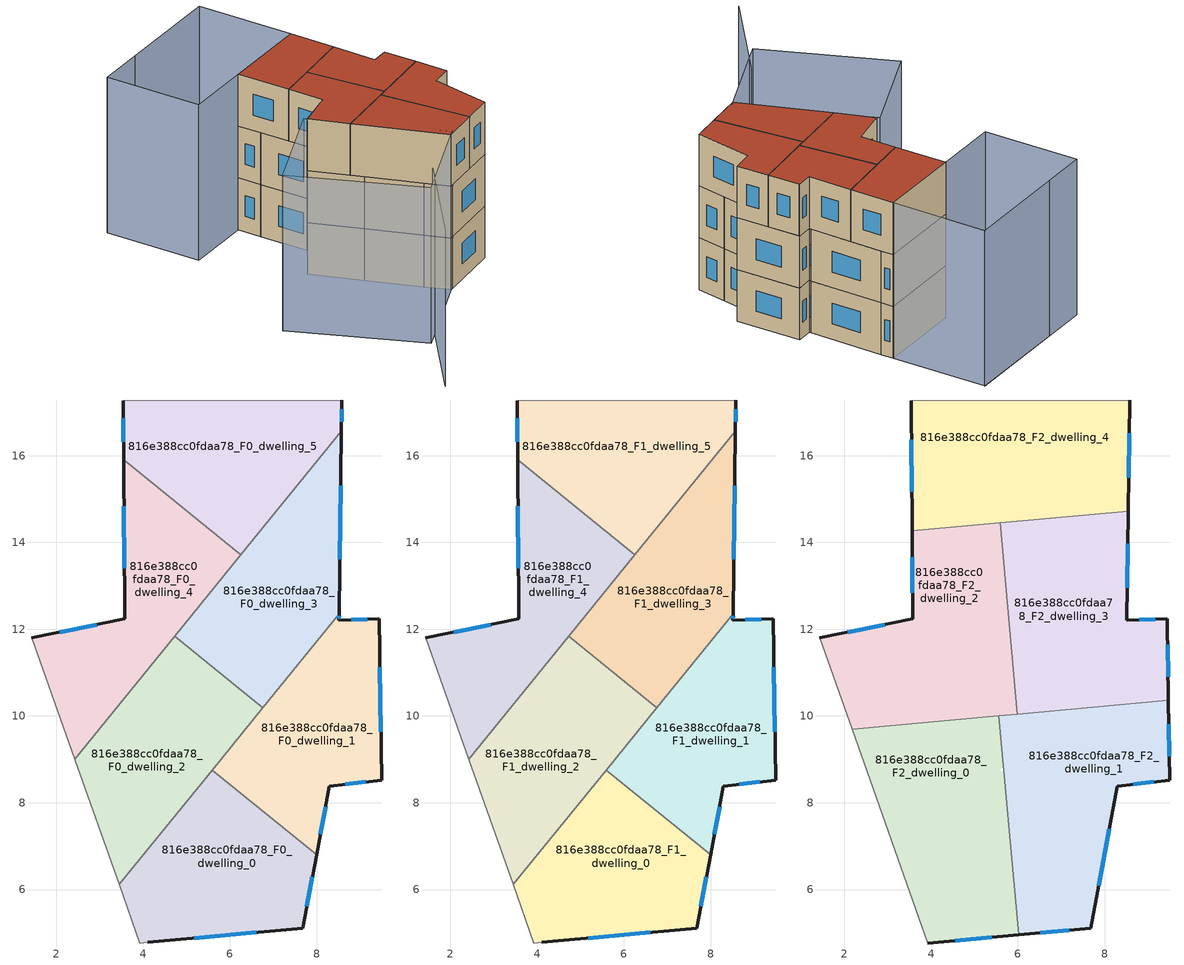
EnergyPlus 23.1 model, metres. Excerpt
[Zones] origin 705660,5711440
816e388cc0fdaa78_F0_dwelling_0
 floor ground (EU_floor_Construction): 8,6.8 7.68,5.11 4.1,4.78 3.92,4.77 3.45,6.12 5.59,8.75 z0
 wall outside (EU_wall_Construction): 4.1,4.78 7.68,5.11 8,6.8 z0:3
 wall adiabatic (EU_wall_Construction): 3.45,6.12 3.92,4.77 4.1,4.78 z0:3
 wall to 816e388cc0fdaa78_F0_dwelling_1 (EU_wall_Construction): 8,6.8 5.59,8.75 z0:3
 wall to 816e388cc0fdaa78_F0_dwelling_2 (EU_wall_Construction): 5.59,8.75 3.45,6.12 z0:3
 window (EU_Window_Construction): 7.78,5.61 7.9,6.29 / 5.18,4.88 6.61,5.01 z0.9:2.1
816e388cc0fdaa78_F0_dwelling_1
 floor ground (EU_floor_Construction): 9.44,12.24 9.5,8.52 8.29,8.38 8,6.8 5.59,8.75 8.52,12.35 8.51,12.2 z0
 wall outside (EU_wall_Construction): 8,6.8 8.29,8.38 9.5,8.52 9.44,12.24 8.51,12.2 8.52,12.35 z0:3
 wall to 816e388cc0fdaa78_F0_dwelling_3 (EU_wall_Construction): 8.52,12.35 6.75,10.18 z0:3
 wall to 816e388cc0fdaa78_F0_dwelling_2 (EU_wall_Construction): 6.75,10.18 5.59,8.75 z0:3
 window (EU_Window_Construction): 8.65,8.43 9.14,8.48 / 8.08,7.27 8.2,7.91 / 8.51,12.25 8.51,12.31 / 9.16,12.23 8.79,12.21 / 9.48,9.64 9.46,11.13 z0.9:2.1
816e388cc0fdaa78_F0_dwelling_2
 floor ground (EU_floor_Construction): 6.75,10.18 3.45,6.12 2.42,9.01 4.72,11.83 z0
 wall adiabatic (EU_wall_Construction): 2.42,9.01 3.45,6.12 z0:3
 wall to 816e388cc0fdaa78_F0_dwelling_3 (EU_wall_Construction): 6.75,10.18 4.72,11.83 z0:3
 wall to 816e388cc0fdaa78_F0_dwelling_4 (EU_wall_Construction): 4.72,11.83 2.42,9.01 z0:3
816e388cc0fdaa78_F0_dwelling_3
 floor ground (EU_floor_Construction): 8.57,16.56 8.52,12.35 6.75,10.18 4.72,11.83 z0
 wall outside (EU_wall_Construction): 8.52,12.35 8.57,16.56 z0:3
 wall to 816e388cc0fdaa78_F0_dwelling_5 (EU_wall_Construction): 8.57,16.56 6.25,13.71 z0:3
 wall to 816e388cc0fdaa78_F0_dwelling_4 (EU_wall_Construction): 6.25,13.71 4.72,11.83 z0:3
 window (EU_Window_Construction): 8.53,13.61 8.55,15.3 z0.9:2.1
816e388cc0fdaa78_F0_dwelling_4
 floor ground (EU_floor_Construction): 6.25,13.71 2.42,9.01 1.44,11.8 3.57,12.24 3.57,12.33 3.55,15.91 z0
 wall outside (EU_wall_Construction): 3.55,15.91 3.57,12.33 3.57,12.24 1.44,11.8 z0:3
 wall to 816e388cc0fdaa78_F0_dwelling_5 (EU_wall_Construction): 6.25,13.71 3.55,15.91 z0:3
 wall adiabatic (EU_wall_Construction): 1.44,11.8 2.42,9.01 z0:3
 window (EU_Window_Construction): 2.93,12.11 2.07,11.93 / 3.56,14.84 3.56,13.4 z0.9:2.1
816e388cc0fdaa78_F0_dwelling_5
 floor ground (EU_floor_Construction): 8.58,17.28 8.57,16.56 6.25,13.71 3.55,15.91 3.54,17.27 z0
 wall outside (EU_wall_Construction): 3.54,17.27 3.55,15.91 / 8.57,16.56 8.58,17.28 z0:3
 wall adiabatic (EU_wall_Construction): 8.58,17.28 3.54,17.27 z0:3
 window (EU_Window_Construction): 3.54,16.86 3.55,16.32 / 8.57,16.78 8.58,17.07 z0.9:2.1
816e388cc0fdaa78_F1_dwelling_0
 floor to 816e388cc0fdaa78_F0_dwelling_0 (EU_floor_Construction): 8,6.8 7.68,5.11 4.1,4.78 3.92,4.77 3.45,6.12 5.59,8.75 z3
 wall outside (EU_wall_Construction): 4.1,4.78 7.68,5.11 8,6.8 z3:6
 wall adiabatic (EU_wall_Construction): 3.45,6.12 3.92,4.77 4.1,4.78 z3:6
 wall to 816e388cc0fdaa78_F1_dwelling_1 (EU_wall_Construction): 8,6.8 5.59,8.75 z3:6
 wall to 816e388cc0fdaa78_F1_dwelling_2 (EU_wall_Construction): 5.59,8.75 3.45,6.12 z3:6
 window (EU_Window_Construction): 7.78,5.61 7.9,6.29 / 5.18,4.88 6.61,5.01 z3.9:5.1
816e388cc0fdaa78_F1_dwelling_1
 floor to 816e388cc0fdaa78_F0_dwelling_1 (EU_floor_Construction): 9.44,12.24 9.5,8.52 8.29,8.38 8,6.8 5.59,8.75 8.52,12.35 8.51,12.2 z3
 wall outside (EU_wall_Construction): 8,6.8 8.29,8.38 9.5,8.52 9.44,12.24 8.51,12.2 8.52,12.35 z3:6
 wall to 816e388cc0fdaa78_F1_dwelling_3 (EU_wall_Construction): 8.52,12.35 6.75,10.18 z3:6
 wall to 816e388cc0fdaa78_F1_dwelling_2 (EU_wall_Construction): 6.75,10.18 5.59,8.75 z3:6
 window (EU_Window_Construction): 8.65,8.43 9.14,8.48 / 8.08,7.27 8.2,7.91 / 8.51,12.25 8.51,12.31 / 9.16,12.23 8.79,12.21 / 9.48,9.64 9.46,11.13 z3.9:5.1
816e388cc0fdaa78_F1_dwelling_2
 floor to 816e388cc0fdaa78_F0_dwelling_2 (EU_floor_Construction): 6.75,10.18 3.45,6.12 2.42,9.01 4.72,11.83 z3
 wall adiabatic (EU_wall_Construction): 2.42,9.01 3.45,6.12 z3:6
 wall to 816e388cc0fdaa78_F1_dwelling_3 (EU_wall_Construction): 6.75,10.18 4.72,11.83 z3:6
 wall to 816e388cc0fdaa78_F1_dwelling_4 (EU_wall_Construction): 4.72,11.83 2.42,9.01 z3:6
816e388cc0fdaa78_F1_dwelling_3
 floor to 816e388cc0fdaa78_F0_dwelling_3 (EU_floor_Construction): 8.57,16.56 8.52,12.35 6.75,10.18 4.72,11.83 z3
 wall outside (EU_wall_Construction): 8.52,12.35 8.57,16.56 z3:6
 wall to 816e388cc0fdaa78_F1_dwelling_5 (EU_wall_Construction): 8.57,16.56 6.25,13.71 z3:6
 wall to 816e388cc0fdaa78_F1_dwelling_4 (EU_wall_Construction): 6.25,13.71 4.72,11.83 z3:6
 window (EU_Window_Construction): 8.53,13.61 8.55,15.3 z3.9:5.1
816e388cc0fdaa78_F1_dwelling_4
 floor to 816e388cc0fdaa78_F0_dwelling_4 (EU_floor_Construction): 6.25,13.71 2.42,9.01 1.44,11.8 3.57,12.24 3.57,12.33 3.55,15.91 z3
 wall outside (EU_wall_Construction): 3.55,15.91 3.57,12.33 3.57,12.24 1.44,11.8 z3:6
 wall to 816e388cc0fdaa78_F1_dwelling_5 (EU_wall_Construction): 6.25,13.71 3.55,15.91 z3:6
 wall adiabatic (EU_wall_Construction): 1.44,11.8 2.42,9.01 z3:6
 window (EU_Window_Construction): 2.93,12.11 2.07,11.93 / 3.56,14.84 3.56,13.4 z3.9:5.1
816e388cc0fdaa78_F1_dwelling_5
 floor to 816e388cc0fdaa78_F0_dwelling_5 (EU_floor_Construction): 8.58,17.28 8.57,16.56 6.25,13.71 3.55,15.91 3.54,17.27 z3
 wall outside (EU_wall_Construction): 3.54,17.27 3.55,15.91 / 8.57,16.56 8.58,17.28 z3:6
 wall adiabatic (EU_wall_Construction): 8.58,17.28 3.54,17.27 z3:6
 window (EU_Window_Construction): 3.54,16.86 3.55,16.32 / 8.57,16.78 8.58,17.07 z3.9:5.1
816e388cc0fdaa78_F2_dwelling_0
 floor to 816e388cc0fdaa78_F1_dwelling_0 (EU_floor_Construction): 5.68,8.68 6.02,4.96 3.92,4.77 3.45,6.12 5.59,8.75 z6
 floor to 816e388cc0fdaa78_F1_dwelling_2 (EU_floor_Construction): 5.56,10 5.67,8.85 3.45,6.12 2.42,9.01 3.05,9.78 z6
 floor to 816e388cc0fdaa78_F1_dwelling_4 (EU_floor_Construction): 3.05,9.78 2.42,9.01 2.18,9.7 z6
 wall outside (EU_wall_Construction): 3.92,4.77 6.02,4.96 z6:9
 wall to 816e388cc0fdaa78_F2_dwelling_1 (EU_wall_Construction): 6.02,4.96 5.56,10 z6:9
 wall adiabatic (EU_wall_Construction): 2.18,9.7 3.92,4.77 z6:9
 wall to 816e388cc0fdaa78_F2_dwelling_2 (EU_wall_Construction): 5.56,10 2.18,9.7 z6:9
 window (EU_Window_Construction): 4.55,4.82 5.39,4.9 z6.9:8.1
 roof outside (EU_roof_Construction): 6.02,4.96 5.56,10 2.18,9.7 3.92,4.77 z9
816e388cc0fdaa78_F2_dwelling_1
 floor to 816e388cc0fdaa78_F1_dwelling_1 (EU_floor_Construction): 9.47,10.36 9.5,8.52 8.29,8.38 8,6.8 5.68,8.68 5.67,8.85 6.69,10.11 z6
 floor to 816e388cc0fdaa78_F1_dwelling_0 (EU_floor_Construction): 8,6.8 7.68,5.11 6.02,4.96 5.68,8.68 z6
 floor to 816e388cc0fdaa78_F1_dwelling_2 (EU_floor_Construction): 6.69,10.11 5.67,8.85 5.56,10 z6
 wall outside (EU_wall_Construction): 6.02,4.96 7.68,5.11 8.29,8.38 9.5,8.52 9.47,10.36 z6:9
 wall to 816e388cc0fdaa78_F2_dwelling_3 (EU_wall_Construction): 9.47,10.36 5.99,10.04 z6:9
 wall to 816e388cc0fdaa78_F2_dwelling_2 (EU_wall_Construction): 5.99,10.04 5.56,10 z6:9
 window (EU_Window_Construction): 6.52,5 7.18,5.06 / 9.49,9.07 9.48,9.81 / 8.65,8.43 9.14,8.48 / 7.86,6.09 8.11,7.4 z6.9:8.1
 roof outside (EU_roof_Construction): 7.68,5.11 8.29,8.38 9.5,8.52 9.47,10.36 5.56,10 6.02,4.96 z9
816e388cc0fdaa78_F2_dwelling_2
 floor to 816e388cc0fdaa78_F1_dwelling_2 (EU_floor_Construction): 5.91,10.87 5.99,10.04 3.05,9.78 4.72,11.83 z6
 floor to 816e388cc0fdaa78_F1_dwelling_4 (EU_floor_Construction): 5.61,14.24 5.71,13.05 3.05,9.78 2.18,9.7 1.44,11.8 3.57,12.24 3.56,14.27 5.37,14.43 z6
 floor to 816e388cc0fdaa78_F1_dwelling_3 (EU_floor_Construction): 5.71,13.05 5.91,10.87 4.72,11.83 z6
 floor to 816e388cc0fdaa78_F1_dwelling_5 (EU_floor_Construction): 5.59,14.45 5.61,14.24 5.37,14.43 z6
 wall outside (EU_wall_Construction): 3.56,14.27 3.57,12.24 1.44,11.8 z6:9
 wall to 816e388cc0fdaa78_F2_dwelling_3 (EU_wall_Construction): 5.99,10.04 5.59,14.45 z6:9
 wall adiabatic (EU_wall_Construction): 1.44,11.8 2.18,9.7 z6:9
 wall to 816e388cc0fdaa78_F2_dwelling_4 (EU_wall_Construction): 5.59,14.45 3.56,14.27 z6:9
 window (EU_Window_Construction): 2.93,12.11 2.07,11.93 / 3.56,13.66 3.57,12.84 z6.9:8.1
 roof outside (EU_roof_Construction): 5.99,10.04 5.59,14.45 3.56,14.27 3.57,12.24 1.44,11.8 2.18,9.7 z9
816e388cc0fdaa78_F2_dwelling_3
 floor to 816e388cc0fdaa78_F1_dwelling_3 (EU_floor_Construction): 8.55,14.72 8.51,12.35 6.75,10.18 5.91,10.87 5.71,13.05 6.95,14.57 z6
 floor to 816e388cc0fdaa78_F1_dwelling_1 (EU_floor_Construction): 9.44,12.24 9.47,10.36 6.69,10.11 6.75,10.18 8.51,12.35 8.51,12.2 z6
 floor to 816e388cc0fdaa78_F1_dwelling_5 (EU_floor_Construction): 6.95,14.57 6.25,13.71 5.61,14.24 5.59,14.45 z6
 floor to 816e388cc0fdaa78_F1_dwelling_4 (EU_floor_Construction): 6.25,13.71 5.71,13.05 5.61,14.24 z6
 floor to 816e388cc0fdaa78_F1_dwelling_2 (EU_floor_Construction): 6.75,10.18 6.69,10.11 5.99,10.04 5.91,10.87 z6
 wall outside (EU_wall_Construction): 9.47,10.36 9.44,12.19 9.44,12.24 8.51,12.2 8.55,14.72 z6:9
 wall to 816e388cc0fdaa78_F2_dwelling_4 (EU_wall_Construction): 8.55,14.72 5.59,14.45 z6:9
 window (EU_Window_Construction): 9.16,12.23 8.79,12.21 / 9.46,10.91 9.45,11.64 / 8.52,12.96 8.54,13.96 z6.9:8.1
 roof outside (EU_roof_Construction): 9.47,10.36 9.44,12.19 9.44,12.24 8.51,12.2 8.55,14.72 5.59,14.45 5.99,10.04 z9
816e388cc0fdaa78_F2_dwelling_4
 floor to 816e388cc0fdaa78_F1_dwelling_4 (EU_floor_Construction): 5.37,14.43 3.56,14.27 3.55,15.91 z6
 floor to 816e388cc0fdaa78_F1_dwelling_5 (EU_floor_Construction): 8.58,17.28 8.57,16.56 6.95,14.57 5.37,14.43 3.55,15.91 3.54,17.27 z6
 floor to 816e388cc0fdaa78_F1_dwelling_3 (EU_floor_Construction): 8.57,16.56 8.55,14.72 6.95,14.57 z6
 wall outside (EU_wall_Construction): 3.54,17.27 3.56,14.27 / 8.55,14.72 8.58,17.28 z6:9
 wall adiabatic (EU_wall_Construction): 8.58,17.28 3.54,17.27 z6:9
 window (EU_Window_Construction): 3.55,16.37 3.55,15.16 / 8.55,15.49 8.57,16.52 z6.9:8.1
 roof outside (EU_roof_Construction): 8.55,14.72 8.58,17.28 3.54,17.27 3.56,14.27 z9
shading: 0.41,3.67 -4.76,-0.34 / 8.57,22.75 -0.24,22.73 / 4.23,4.89 -1.35,2.64 / -1.35,2.64 -4.22,9.73 / -4.22,9.73 1.36,11.99 / 1.36,11.99 4.23,4.89 / -0.25,22.73 8.56,22.75 / 8.56,22.75 8.58,17.28 / 8.58,17.28 -0.24,17.26 / -0.24,17.26 -0.25,22.73 z0:9
[Building]
EU S2 Campaign: North Axis=0; Terrain=City; Solar Distribution=FullExterior
[Site:Location]
London: Latitude=51.5; Longitude=-0.5; Time Zone=0; Elevation=25
[SizingPeriod:WeatherFileDays]
AnnualSizingPeriod: Begin Month=1; Begin Day of Month=1; End Month=12; End Day of Month=31; Day of Week for Start Day=Monday; Use Weather File Daylight Saving Period=No; Use Weather File Rain and Snow Indicators=No
[MATERIAL]
EU_InternalMass_Material: Roughness=MediumRough; Thickness=0.1; Conductivity=1; Density=1800; Specific Heat=900; Thermal Absorptance=0.9; Solar Absorptance=0.7; Visible Absorptance=0.7
[MATERIAL:NOMASS] Roughness=MediumRough; Thermal Absorptance=0.9; Solar Absorptance=0.7; Visible Absorptance=0.7
Name | Thermal Resistance
EU_wall_NoMass | 1.04674
EU_roof_NoMass | 4.32442
EU_floor_NoMass | 2.04616
[WINDOWMATERIAL:SIMPLEGLAZINGSYSTEM]
EU_Window_SimpleGlazing: UFactor=4.25843; Solar Heat Gain Coefficient=0.85; Visible Transmittance=0.85
[CONSTRUCTION]
EU_wall_Construction: EU_wall_NoMass
EU_roof_Construction: EU_roof_NoMass
EU_floor_Construction: EU_floor_NoMass
EU_InternalMass_Construction: EU_InternalMass_Material
EU_Window_Construction: EU_Window_SimpleGlazing
[ZONE] Type=1; Multiplier=1; Ceiling Height=autocalculate; Floor Area=autocalculate; Part of Total Floor Area=Yes
Name | Volume
816e388cc0fdaa78_F0_dwelling_0; 816e388cc0fdaa78_F1_dwelling_0 | 34.8677
816e388cc0fdaa78_F2_dwelling_0 | 41.8425
816e388cc0fdaa78_F0_dwelling_1; 816e388cc0fdaa78_F1_dwelling_1 | 34.8787
816e388cc0fdaa78_F2_dwelling_1 | 41.8396
816e388cc0fdaa78_F0_dwelling_2; 816e388cc0fdaa78_F1_dwelling_2 | 34.864
816e388cc0fdaa78_F2_dwelling_2 | 41.8374
816e388cc0fdaa78_F0_dwelling_3; 816e388cc0fdaa78_F1_dwelling_3 | 34.8662
816e388cc0fdaa78_F2_dwelling_3 | 41.8469
816e388cc0fdaa78_F0_dwelling_4; 816e388cc0fdaa78_F1_dwelling_4 | 34.8699
816e388cc0fdaa78_F2_dwelling_4 | 41.8433
816e388cc0fdaa78_F0_dwelling_5; 816e388cc0fdaa78_F1_dwelling_5 | 34.8625
[INTERNALMASS] Construction=EU_InternalMass_Construction
Name | Zone or ZoneList | Surface Area
816e388cc0fdaa78_F0_dwelling_0_EU_InternalMass | 816e388cc0fdaa78_F0_dwelling_0 | 11.6224
816e388cc0fdaa78_F0_dwelling_1_EU_InternalMass | 816e388cc0fdaa78_F0_dwelling_1 | 11.6264
816e388cc0fdaa78_F0_dwelling_2_EU_InternalMass | 816e388cc0fdaa78_F0_dwelling_2 | 11.6214
816e388cc0fdaa78_F0_dwelling_3_EU_InternalMass | 816e388cc0fdaa78_F0_dwelling_3 | 11.6214
816e388cc0fdaa78_F0_dwelling_4_EU_InternalMass | 816e388cc0fdaa78_F0_dwelling_4 | 11.623
816e388cc0fdaa78_F0_dwelling_5_EU_InternalMass | 816e388cc0fdaa78_F0_dwelling_5 | 11.6209
816e388cc0fdaa78_F1_dwelling_0_EU_InternalMass | 816e388cc0fdaa78_F1_dwelling_0 | 11.6224
816e388cc0fdaa78_F1_dwelling_1_EU_InternalMass | 816e388cc0fdaa78_F1_dwelling_1 | 11.6264
816e388cc0fdaa78_F1_dwelling_2_EU_InternalMass | 816e388cc0fdaa78_F1_dwelling_2 | 11.6214
816e388cc0fdaa78_F1_dwelling_3_EU_InternalMass | 816e388cc0fdaa78_F1_dwelling_3 | 11.6214
816e388cc0fdaa78_F1_dwelling_4_EU_InternalMass | 816e388cc0fdaa78_F1_dwelling_4 | 11.623
816e388cc0fdaa78_F1_dwelling_5_EU_InternalMass | 816e388cc0fdaa78_F1_dwelling_5 | 11.6209
816e388cc0fdaa78_F2_dwelling_0_EU_InternalMass | 816e388cc0fdaa78_F2_dwelling_0 | 13.9466
816e388cc0fdaa78_F2_dwelling_1_EU_InternalMass | 816e388cc0fdaa78_F2_dwelling_1 | 13.9469
816e388cc0fdaa78_F2_dwelling_2_EU_InternalMass | 816e388cc0fdaa78_F2_dwelling_2 | 13.9462
816e388cc0fdaa78_F2_dwelling_3_EU_InternalMass | 816e388cc0fdaa78_F2_dwelling_3 | 13.949
816e388cc0fdaa78_F2_dwelling_4_EU_InternalMass | 816e388cc0fdaa78_F2_dwelling_4 | 13.9478
[OTHEREQUIPMENT] Fuel Type=Electricity; Design Level Calculation Method=Watts/Area; Power per Zone Floor Area=1; Fraction Latent=0; Fraction Radiant=0; Fraction Lost=0; Carbon Dioxide Generation Rate=0; EndUse Subcategory=EU_Step8_InternalGains
Name | Zone or ZoneList or Space or SpaceList | Schedule
EU_Step8_InternalGain_816e388cc0fdaa78_F0_dwelling_0_f000 | 816e388cc0fdaa78_F0_dwelling_0 | EU_Step8_GainSchedule_816e388cc0fdaa78_F0_dwelling_0_f000
EU_Step8_InternalGain_816e388cc0fdaa78_F0_dwelling_1_f000 | 816e388cc0fdaa78_F0_dwelling_1 | EU_Step8_GainSchedule_816e388cc0fdaa78_F0_dwelling_1_f000
EU_Step8_InternalGain_816e388cc0fdaa78_F0_dwelling_2_f000 | 816e388cc0fdaa78_F0_dwelling_2 | EU_Step8_GainSchedule_816e388cc0fdaa78_F0_dwelling_2_f000
EU_Step8_InternalGain_816e388cc0fdaa78_F0_dwelling_3_f000 | 816e388cc0fdaa78_F0_dwelling_3 | EU_Step8_GainSchedule_816e388cc0fdaa78_F0_dwelling_3_f000
EU_Step8_InternalGain_816e388cc0fdaa78_F0_dwelling_4_f000 | 816e388cc0fdaa78_F0_dwelling_4 | EU_Step8_GainSchedule_816e388cc0fdaa78_F0_dwelling_4_f000
EU_Step8_InternalGain_816e388cc0fdaa78_F0_dwelling_5_f000 | 816e388cc0fdaa78_F0_dwelling_5 | EU_Step8_GainSchedule_816e388cc0fdaa78_F0_dwelling_5_f000
EU_Step8_InternalGain_816e388cc0fdaa78_F1_dwelling_0_f000 | 816e388cc0fdaa78_F1_dwelling_0 | EU_Step8_GainSchedule_816e388cc0fdaa78_F1_dwelling_0_f000
EU_Step8_InternalGain_816e388cc0fdaa78_F1_dwelling_1_f000 | 816e388cc0fdaa78_F1_dwelling_1 | EU_Step8_GainSchedule_816e388cc0fdaa78_F1_dwelling_1_f000
EU_Step8_InternalGain_816e388cc0fdaa78_F1_dwelling_2_f000 | 816e388cc0fdaa78_F1_dwelling_2 | EU_Step8_GainSchedule_816e388cc0fdaa78_F1_dwelling_2_f000
EU_Step8_InternalGain_816e388cc0fdaa78_F1_dwelling_3_f000 | 816e388cc0fdaa78_F1_dwelling_3 | EU_Step8_GainSchedule_816e388cc0fdaa78_F1_dwelling_3_f000
EU_Step8_InternalGain_816e388cc0fdaa78_F1_dwelling_4_f000 | 816e388cc0fdaa78_F1_dwelling_4 | EU_Step8_GainSchedule_816e388cc0fdaa78_F1_dwelling_4_f000
EU_Step8_InternalGain_816e388cc0fdaa78_F1_dwelling_5_f000 | 816e388cc0fdaa78_F1_dwelling_5 | EU_Step8_GainSchedule_816e388cc0fdaa78_F1_dwelling_5_f000
EU_Step8_InternalGain_816e388cc0fdaa78_F2_dwelling_0_f000 | 816e388cc0fdaa78_F2_dwelling_0 | EU_Step8_GainSchedule_816e388cc0fdaa78_F2_dwelling_0_f000
EU_Step8_InternalGain_816e388cc0fdaa78_F2_dwelling_1_f000 | 816e388cc0fdaa78_F2_dwelling_1 | EU_Step8_GainSchedule_816e388cc0fdaa78_F2_dwelling_1_f000
EU_Step8_InternalGain_816e388cc0fdaa78_F2_dwelling_2_f000 | 816e388cc0fdaa78_F2_dwelling_2 | EU_Step8_GainSchedule_816e388cc0fdaa78_F2_dwelling_2_f000
EU_Step8_InternalGain_816e388cc0fdaa78_F2_dwelling_3_f000 | 816e388cc0fdaa78_F2_dwelling_3 | EU_Step8_GainSchedule_816e388cc0fdaa78_F2_dwelling_3_f000
EU_Step8_InternalGain_816e388cc0fdaa78_F2_dwelling_4_f000 | 816e388cc0fdaa78_F2_dwelling_4 | EU_Step8_GainSchedule_816e388cc0fdaa78_F2_dwelling_4_f000
[ZONEVENTILATION:DESIGNFLOWRATE] Schedule=EU_AlwaysOn; Design Flow Rate Calculation Method=AirChanges/Hour; Air Changes per Hour=0.488719; Ventilation Type=Natural; Fan Pressure Rise=0; Fan Total Efficiency=1; Constant Term Coefficient=1; Temperature Term Coefficient=0; Velocity Term Coefficient=0; Velocity Squared Term Coefficient=0; Minimum Indoor Temperature=-100; Maximum Indoor Temperature=100; Delta Temperature=-100; Minimum Outdoor Temperature=-100; Maximum Outdoor Temperature=100; Maximum Wind Speed=40
Name | Zone or ZoneList or Space or SpaceList
EU_ConstantAir_816e388cc0fdaa78_F0_dwelling_0 | 816e388cc0fdaa78_F0_dwelling_0
EU_ConstantAir_816e388cc0fdaa78_F0_dwelling_1 | 816e388cc0fdaa78_F0_dwelling_1
EU_ConstantAir_816e388cc0fdaa78_F0_dwelling_2 | 816e388cc0fdaa78_F0_dwelling_2
EU_ConstantAir_816e388cc0fdaa78_F0_dwelling_3 | 816e388cc0fdaa78_F0_dwelling_3
EU_ConstantAir_816e388cc0fdaa78_F0_dwelling_4 | 816e388cc0fdaa78_F0_dwelling_4
EU_ConstantAir_816e388cc0fdaa78_F0_dwelling_5 | 816e388cc0fdaa78_F0_dwelling_5
EU_ConstantAir_816e388cc0fdaa78_F1_dwelling_0 | 816e388cc0fdaa78_F1_dwelling_0
EU_ConstantAir_816e388cc0fdaa78_F1_dwelling_1 | 816e388cc0fdaa78_F1_dwelling_1
EU_ConstantAir_816e388cc0fdaa78_F1_dwelling_2 | 816e388cc0fdaa78_F1_dwelling_2
EU_ConstantAir_816e388cc0fdaa78_F1_dwelling_3 | 816e388cc0fdaa78_F1_dwelling_3
EU_ConstantAir_816e388cc0fdaa78_F1_dwelling_4 | 816e388cc0fdaa78_F1_dwelling_4
EU_ConstantAir_816e388cc0fdaa78_F1_dwelling_5 | 816e388cc0fdaa78_F1_dwelling_5
EU_ConstantAir_816e388cc0fdaa78_F2_dwelling_0 | 816e388cc0fdaa78_F2_dwelling_0
EU_ConstantAir_816e388cc0fdaa78_F2_dwelling_1 | 816e388cc0fdaa78_F2_dwelling_1
EU_ConstantAir_816e388cc0fdaa78_F2_dwelling_2 | 816e388cc0fdaa78_F2_dwelling_2
EU_ConstantAir_816e388cc0fdaa78_F2_dwelling_3 | 816e388cc0fdaa78_F2_dwelling_3
EU_ConstantAir_816e388cc0fdaa78_F2_dwelling_4 | 816e388cc0fdaa78_F2_dwelling_4
[HVACTEMPLATE:THERMOSTAT] Constant Heating Setpoint=20; Constant Cooling Setpoint=50
EU_HeatOnly_816e388cc0fdaa78_F0_dwelling_0; EU_HeatOnly_816e388cc0fdaa78_F0_dwelling_1; EU_HeatOnly_816e388cc0fdaa78_F0_dwelling_2; EU_HeatOnly_816e388cc0fdaa78_F0_dwelling_3; EU_HeatOnly_816e388cc0fdaa78_F0_dwelling_4; EU_HeatOnly_816e388cc0fdaa78_F0_dwelling_5; EU_HeatOnly_816e388cc0fdaa78_F1_dwelling_0; EU_HeatOnly_816e388cc0fdaa78_F1_dwelling_1; EU_HeatOnly_816e388cc0fdaa78_F1_dwelling_2; EU_HeatOnly_816e388cc0fdaa78_F1_dwelling_3; EU_HeatOnly_816e388cc0fdaa78_F1_dwelling_4; EU_HeatOnly_816e388cc0fdaa78_F1_dwelling_5; EU_HeatOnly_816e388cc0fdaa78_F2_dwelling_0; EU_HeatOnly_816e388cc0fdaa78_F2_dwelling_1; EU_HeatOnly_816e388cc0fdaa78_F2_dwelling_2; EU_HeatOnly_816e388cc0fdaa78_F2_dwelling_3; EU_HeatOnly_816e388cc0fdaa78_F2_dwelling_4
[HVACTEMPLATE:ZONE:IDEALLOADSAIRSYSTEM] System Availability Schedule=EU_AlwaysOn; Maximum Heating Supply Air Temperature=50; Minimum Cooling Supply Air Temperature=13; Maximum Heating Supply Air Humidity Ratio=0.0156; Minimum Cooling Supply Air Humidity Ratio=0.0077; Heating Limit=NoLimit; Cooling Limit=NoLimit; Heating Availability Schedule=EU_AlwaysOn; Cooling Availability Schedule=EU_CoolingOff; Dehumidification Control Type=ConstantSensibleHeatRatio; Cooling Sensible Heat Ratio=0.7; Dehumidification Setpoint=60; Humidification Control Type=None; Humidification Setpoint=30; Outdoor Air Method=None; Outdoor Air Flow Rate per Person=0.00944; Outdoor Air Flow Rate per Zone Floor Area=0; Outdoor Air Flow Rate per Zone=0; Demand Controlled Ventilation Type=None; Outdoor Air Economizer Type=NoEconomizer; Heat Recovery Type=None; Sensible Heat Recovery Effectiveness=0.7; Latent Heat Recovery Effectiveness=0.65
Name | Template Thermostat
816e388cc0fdaa78_F0_dwelling_0 | EU_HeatOnly_816e388cc0fdaa78_F0_dwelling_0
816e388cc0fdaa78_F0_dwelling_1 | EU_HeatOnly_816e388cc0fdaa78_F0_dwelling_1
816e388cc0fdaa78_F0_dwelling_2 | EU_HeatOnly_816e388cc0fdaa78_F0_dwelling_2
816e388cc0fdaa78_F0_dwelling_3 | EU_HeatOnly_816e388cc0fdaa78_F0_dwelling_3
816e388cc0fdaa78_F0_dwelling_4 | EU_HeatOnly_816e388cc0fdaa78_F0_dwelling_4
816e388cc0fdaa78_F0_dwelling_5 | EU_HeatOnly_816e388cc0fdaa78_F0_dwelling_5
816e388cc0fdaa78_F1_dwelling_0 | EU_HeatOnly_816e388cc0fdaa78_F1_dwelling_0
816e388cc0fdaa78_F1_dwelling_1 | EU_HeatOnly_816e388cc0fdaa78_F1_dwelling_1
816e388cc0fdaa78_F1_dwelling_2 | EU_HeatOnly_816e388cc0fdaa78_F1_dwelling_2
816e388cc0fdaa78_F1_dwelling_3 | EU_HeatOnly_816e388cc0fdaa78_F1_dwelling_3
816e388cc0fdaa78_F1_dwelling_4 | EU_HeatOnly_816e388cc0fdaa78_F1_dwelling_4
816e388cc0fdaa78_F1_dwelling_5 | EU_HeatOnly_816e388cc0fdaa78_F1_dwelling_5
816e388cc0fdaa78_F2_dwelling_0 | EU_HeatOnly_816e388cc0fdaa78_F2_dwelling_0
816e388cc0fdaa78_F2_dwelling_1 | EU_HeatOnly_816e388cc0fdaa78_F2_dwelling_1
816e388cc0fdaa78_F2_dwelling_2 | EU_HeatOnly_816e388cc0fdaa78_F2_dwelling_2
816e388cc0fdaa78_F2_dwelling_3 | EU_HeatOnly_816e388cc0fdaa78_F2_dwelling_3
816e388cc0fdaa78_F2_dwelling_4 | EU_HeatOnly_816e388cc0fdaa78_F2_dwelling_4
[SIZING:ZONE] Zone Cooling Design Supply Air Temperature Input Method=SupplyAirTemperature; Zone Cooling Design Supply Air Temperature=13; Zone Heating Design Supply Air Temperature Input Method=SupplyAirTemperature; Zone Heating Design Supply Air Temperature=50; Zone Cooling Design Supply Air Humidity Ratio=0.008; Zone Heating Design Supply Air Humidity Ratio=0.008; Cooling Design Air Flow Method=DesignDay; Cooling Design Air Flow Rate=0; Cooling Minimum Air Flow per Zone Floor Area=0.000762; Cooling Minimum Air Flow=0; Cooling Minimum Air Flow Fraction=0.2; Heating Design Air Flow Method=DesignDay; Heating Design Air Flow Rate=0; Heating Maximum Air Flow per Zone Floor Area=0.002032; Heating Maximum Air Flow=0.141576; Heating Maximum Air Flow Fraction=0.3; Account for Dedicated Outdoor Air System=No; Dedicated Outdoor Air System Control Strategy=NeutralSupplyAir; Dedicated Outdoor Air Low Setpoint Temperature for Design=autosize; Dedicated Outdoor Air High Setpoint Temperature for Design=autosize; Zone Load Sizing Method=Sensible Load Only No Latent Load; Zone Latent Cooling Design Supply Air Humidity Ratio Input Method=HumidityRatioDifference; Zone Cooling Design Supply Air Humidity Ratio Difference=0.005; Zone Latent Heating Design Supply Air Humidity Ratio Input Method=HumidityRatioDifference; Zone Humidification Design Supply Air Humidity Ratio Difference=0.005
816e388cc0fdaa78_F0_dwelling_0; 816e388cc0fdaa78_F0_dwelling_1; 816e388cc0fdaa78_F0_dwelling_2; 816e388cc0fdaa78_F0_dwelling_3; 816e388cc0fdaa78_F0_dwelling_4; 816e388cc0fdaa78_F0_dwelling_5; 816e388cc0fdaa78_F1_dwelling_0; 816e388cc0fdaa78_F1_dwelling_1; 816e388cc0fdaa78_F1_dwelling_2; 816e388cc0fdaa78_F1_dwelling_3; 816e388cc0fdaa78_F1_dwelling_4; 816e388cc0fdaa78_F1_dwelling_5; 816e388cc0fdaa78_F2_dwelling_0; 816e388cc0fdaa78_F2_dwelling_1; 816e388cc0fdaa78_F2_dwelling_2; 816e388cc0fdaa78_F2_dwelling_3; 816e388cc0fdaa78_F2_dwelling_4
[SCHEDULE:CONSTANT]
Name | Hourly Value
EU_AlwaysOn | 1
EU_CoolingOff | 0
[SCHEDULE:FILE] Column Number=1; Rows to Skip at Top=0; Number of Hours of Data=8760; Column Separator=Comma; Interpolate to Timestep=No; Minutes per Item=60; Adjust Schedule for Daylight Savings=Yes
Name | File
EU_Step8_GainSchedule_816e388cc0fdaa78_F0_dwelling_0_f000 | ../../schedules/816e388cc0fdaa78/816e388cc0fdaa78_F0_dwelling_0_f000_gain.csv
EU_Step8_GainSchedule_816e388cc0fdaa78_F0_dwelling_1_f000 | ../../schedules/816e388cc0fdaa78/816e388cc0fdaa78_F0_dwelling_1_f000_gain.csv
EU_Step8_GainSchedule_816e388cc0fdaa78_F0_dwelling_2_f000 | ../../schedules/816e388cc0fdaa78/816e388cc0fdaa78_F0_dwelling_2_f000_gain.csv
EU_Step8_GainSchedule_816e388cc0fdaa78_F0_dwelling_3_f000 | ../../schedules/816e388cc0fdaa78/816e388cc0fdaa78_F0_dwelling_3_f000_gain.csv
EU_Step8_GainSchedule_816e388cc0fdaa78_F0_dwelling_4_f000 | ../../schedules/816e388cc0fdaa78/816e388cc0fdaa78_F0_dwelling_4_f000_gain.csv
EU_Step8_GainSchedule_816e388cc0fdaa78_F0_dwelling_5_f000 | ../../schedules/816e388cc0fdaa78/816e388cc0fdaa78_F0_dwelling_5_f000_gain.csv
EU_Step8_GainSchedule_816e388cc0fdaa78_F1_dwelling_0_f000 | ../../schedules/816e388cc0fdaa78/816e388cc0fdaa78_F1_dwelling_0_f000_gain.csv
EU_Step8_GainSchedule_816e388cc0fdaa78_F1_dwelling_1_f000 | ../../schedules/816e388cc0fdaa78/816e388cc0fdaa78_F1_dwelling_1_f000_gain.csv
EU_Step8_GainSchedule_816e388cc0fdaa78_F1_dwelling_2_f000 | ../../schedules/816e388cc0fdaa78/816e388cc0fdaa78_F1_dwelling_2_f000_gain.csv
EU_Step8_GainSchedule_816e388cc0fdaa78_F1_dwelling_3_f000 | ../../schedules/816e388cc0fdaa78/816e388cc0fdaa78_F1_dwelling_3_f000_gain.csv
EU_Step8_GainSchedule_816e388cc0fdaa78_F1_dwelling_4_f000 | ../../schedules/816e388cc0fdaa78/816e388cc0fdaa78_F1_dwelling_4_f000_gain.csv
EU_Step8_GainSchedule_816e388cc0fdaa78_F1_dwelling_5_f000 | ../../schedules/816e388cc0fdaa78/816e388cc0fdaa78_F1_dwelling_5_f000_gain.csv
EU_Step8_GainSchedule_816e388cc0fdaa78_F2_dwelling_0_f000 | ../../schedules/816e388cc0fdaa78/816e388cc0fdaa78_F2_dwelling_0_f000_gain.csv
EU_Step8_GainSchedule_816e388cc0fdaa78_F2_dwelling_1_f000 | ../../schedules/816e388cc0fdaa78/816e388cc0fdaa78_F2_dwelling_1_f000_gain.csv
EU_Step8_GainSchedule_816e388cc0fdaa78_F2_dwelling_2_f000 | ../../schedules/816e388cc0fdaa78/816e388cc0fdaa78_F2_dwelling_2_f000_gain.csv
EU_Step8_GainSchedule_816e388cc0fdaa78_F2_dwelling_3_f000 | ../../schedules/816e388cc0fdaa78/816e388cc0fdaa78_F2_dwelling_3_f000_gain.csv
EU_Step8_GainSchedule_816e388cc0fdaa78_F2_dwelling_4_f000 | ../../schedules/816e388cc0fdaa78/816e388cc0fdaa78_F2_dwelling_4_f000_gain.csv
